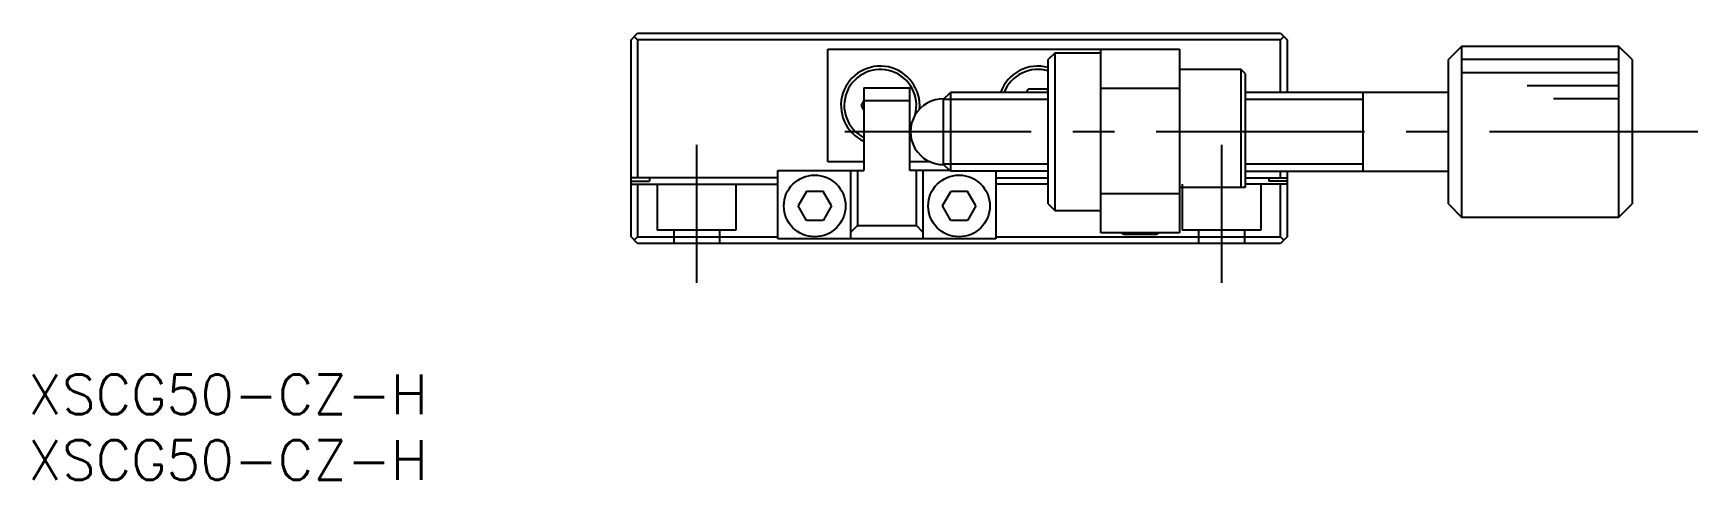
# Model space of a CAD drawing. Extents: x 0 to 280, y -8 to 192.
# Drawn here: x 0.4 to 127.2, y -8 to 26 of the extents above; entities that cross this region are included whole.
import ezdxf

# ---------------------------------------------------------------- set-up
doc = ezdxf.new("R2010")
doc.units = 0
doc.header["$LTSCALE"] = 0.5
doc.linetypes.add('CENTER', pattern=[50.8, 31.75, -6.35, 6.35, -6.35])
doc.linetypes.add('DASHED', pattern=[19.05, 12.7, -6.35])
for name, color, linetype in [('MSM_CENTER', 1, 'CENTER'), ('MSM_CONTINUOUS', 7, 'CONTINUOUS'), ('MSM_DASHED', 4, 'DASHED'), ('MSM_NARROW', 5, 'CONTINUOUS'), ('MSM_PART_NUMBER', 7, 'CONTINUOUS')]:
    doc.layers.add(name, color=color, linetype=linetype)
doc.styles.get("Standard").update_dxf_attribs({"font": 'txt.shx', "height": 3, "bigfont": 'bigfont.shx'})

# ---------------------------------------------------------------- blocks, each defined once
blk = doc.blocks.new('*U2')
at = {"layer": 'MSM_PART_NUMBER'}
blk.add_text('XSCG50-CZ-H', height=3, dxfattribs=at).set_placement((0, -3))
blk = doc.blocks.new('*U3')
at = {"layer": 'MSM_PART_NUMBER'}
blk.add_text('XSCG50-CZ-H', height=3, dxfattribs=at).set_placement((0, -8))

msp = doc.modelspace()

# ---------------------------------------------------------------- linework, layer by layer
at = {"layer": 'MSM_CENTER'}
for p, q in [((127.244929, 18.5), (62.244929, 18.5)), ((50.944929, 17.5), (50.944929, 7)), ((90.944929, 17.5), (90.944929, 7))]:
    msp.add_line(p, q, dxfattribs=at)
at = {"layer": 'MSM_CONTINUOUS'}
for p, q in [((45.944929, 25.5), (46.444929, 26)), ((45.944929, 10.5), (45.944929, 25.5)), ((46.194929, 25.75), (46.444929, 25.5)), ((46.444929, 26), (95.444929, 26)), ((95.444929, 25.5), (46.444929, 25.5)), ((46.444929, 25.5), (46.444929, 15)), ((95.444929, 26), (95.944929, 25.5)), ((95.444929, 25.5), (95.694929, 25.75)), ((95.444929, 21.5), (95.444929, 25.5)), ((95.944929, 25.5), (95.944929, 21.5)), ((60.944929, 16.2), (60.944929, 24.8)), ((60.944929, 24.8), (87.744929, 24.8)), ((78.244929, 24.5), (77.744929, 24)), ((78.244929, 24.5), (78.244929, 12.5)), ((81.744929, 24.5), (78.244929, 24.5)), ((81.744929, 10.8), (81.744929, 24.8)), ((87.744929, 24.8), (87.744929, 10.8)), ((109.244929, 25), (108.244929, 24)), ((109.244929, 25), (109.244929, 12)), ((121.244929, 25), (109.244929, 25)), ((121.244929, 12), (121.244929, 25)), ((122.244929, 24), (121.244929, 25)), ((77.744929, 13), (77.744929, 24)), ((92.444929, 23.25), (87.744929, 23.25)), ((92.444929, 14.25), (92.444929, 23.25)), ((92.744929, 22.95), (92.444929, 23.25)), ((92.744929, 22.95), (92.744929, 14.25)), ((108.244929, 13), (108.244929, 24)), ((122.244929, 24), (122.244929, 13)), ((63.694929, 21.85), (63.694929, 15.55)), ((63.694929, 21.85), (67.194929, 21.85)), ((67.194929, 15.55), (67.194929, 21.85)), ((76.078904, 21.5), (76.223242, 21.75)), ((77.666617, 21.75), (76.223242, 21.75)), ((77.744929, 21.614359), (77.666617, 21.75)), ((87.744929, 21.8), (81.744929, 21.8)), ((63.501554, 20.5), (63.694929, 20.834936)), ((63.694929, 20.165064), (63.501554, 20.5)), ((67.194929, 20.85), (63.694929, 20.85)), ((69.744929, 20.9585), (70.286429, 21.5)), ((69.744929, 20.9585), (69.744929, 16.0415)), ((70.286429, 21.5), (70.286429, 15.5)), ((77.74493, 21.5), (70.286429, 21.5)), ((108.244929, 21.5), (92.744929, 21.5)), ((101.744929, 15.499995), (101.744929, 21.500005)), ((57.144929, 10.35), (57.144929, 15.55)), ((57.144929, 15.55), (63.694929, 15.55)), ((63.694929, 16.2), (60.944929, 16.2)), ((62.694929, 10.35), (62.694929, 15.55)), ((63.194929, 15.55), (63.194929, 11.35)), ((68.765134, 16.2), (67.194929, 16.2)), ((70.236429, 15.55), (67.194929, 15.55)), ((67.694929, 11.35), (67.694929, 15.55)), ((68.194929, 15.55), (68.194929, 10.35)), ((70.286429, 15.5), (69.744929, 16.0415)), ((77.74493, 15.5), (70.286429, 15.5)), ((73.744929, 15.5), (73.744929, 10.35)), ((92.744929, 15.5), (108.244929, 15.5)), ((95.444929, 15), (95.444929, 15.5)), ((95.944929, 15.5), (95.944929, 10.5)), ((57.144929, 15), (45.944929, 15)), ((45.944929, 14.75), (47.344929, 14.75)), ((45.944929, 14.5), (57.144929, 14.5)), ((46.444929, 14.5), (46.444929, 10.5)), ((47.344929, 15), (47.344929, 14.75)), ((73.744929, 15), (77.744929, 15)), ((77.744929, 14.5), (73.744929, 14.5)), ((92.744929, 14.25), (87.744929, 14.25)), ((92.744929, 15), (95.944929, 15)), ((95.944929, 14.5), (92.744929, 14.5)), ((94.544929, 15), (94.544929, 14.75)), ((95.944929, 14.75), (94.544929, 14.75)), ((95.444929, 10.5), (95.444929, 14.5)), ((59.309844, 13.95), (58.674759, 12.85)), ((59.309844, 11.75), (58.674759, 12.85)), ((60.580015, 13.95), (59.309844, 13.95)), ((61.2151, 12.85), (60.580015, 13.95)), ((61.2151, 12.85), (60.580015, 11.75)), ((69.674759, 12.85), (70.309844, 13.95)), ((70.309844, 11.75), (69.674759, 12.85)), ((71.580015, 13.95), (70.309844, 13.95)), ((72.2151, 12.85), (71.580015, 13.95)), ((72.2151, 12.85), (71.580015, 11.75)), ((77.744929, 13), (78.244929, 12.5)), ((81.744929, 13.8), (87.744929, 13.8)), ((108.244929, 13), (109.244929, 12)), ((121.244929, 12), (122.244929, 13)), ((60.580015, 11.75), (59.309844, 11.75)), ((71.580015, 11.75), (70.309844, 11.75)), ((78.244929, 12.5), (81.744929, 12.5)), ((109.244929, 12), (121.244929, 12)), ((46.444929, 10), (45.944929, 10.5)), ((46.444929, 10.5), (46.194929, 10.25)), ((46.444929, 10.5), (57.144929, 10.5)), ((73.744929, 10.35), (57.144929, 10.35)), ((63.194929, 11.35), (62.694929, 10.85)), ((63.194929, 11.35), (67.694929, 11.35)), ((68.194929, 10.85), (67.694929, 11.35)), ((73.744929, 10.5), (95.444929, 10.5)), ((87.744929, 10.8), (81.744929, 10.8)), ((83.320214, 10.8), (83.494929, 10.712642)), ((83.494929, 10.712642), (85.994929, 10.712642)), ((85.994929, 10.712642), (86.169645, 10.8)), ((95.694929, 10.25), (95.444929, 10.5)), ((95.944929, 10.5), (95.444929, 10)), ((95.444929, 10), (46.444929, 10))]:
    msp.add_line(p, q, dxfattribs=at)
for centre in [(59.944929, 12.85), (70.944929, 12.85)]:
    msp.add_circle(centre, 2.35, dxfattribs=at)
for centre, radius, start, end in [((64.944929, 20.5), 3, 354.671098, 245.37568988), ((64.944929, 20.5), 2.75, 344.92334, 242.964308), ((76.944929, 20.5), 3, 74.53399, 160.52879403), ((76.944929, 20.5), 2.75, 73.08761, 158.676314), ((69.744929, 18.5), 2.5, 89.05661378, 270.94338622), ((64.944929, 20.5), 2.75, 324.903199, 329.83693), ((64.944929, 20.5), 3, 318.590378, 320.089172)]:
    msp.add_arc(centre, radius, start, end, dxfattribs=at)
at = {"layer": 'MSM_DASHED'}
for p, q in [((47.944929, 14.5), (47.944929, 11)), ((53.944929, 14.5), (53.944929, 11)), ((87.944929, 14.5), (87.944929, 11)), ((93.944929, 14.5), (93.944929, 11)), ((53.944929, 11), (47.944929, 11)), ((49.194929, 11), (49.194929, 10)), ((52.694929, 11), (52.694929, 10)), ((93.944929, 11), (87.944929, 11)), ((89.194929, 11), (89.194929, 10)), ((92.694929, 11), (92.694929, 10))]:
    msp.add_line(p, q, dxfattribs=at)
at = {"layer": 'MSM_NARROW'}
for p, q in [((121.244929, 24), (109.244929, 24)), ((121.244929, 23), (109.244929, 23)), ((121.244929, 22), (114.244929, 22)), ((77.74493, 20.9585), (69.744929, 20.9585)), ((101.744929, 20.9585), (92.74493, 20.9585)), ((121.244929, 21), (116.244929, 21)), ((77.74493, 16.0415), (69.744929, 16.0415)), ((101.744929, 16.0415), (92.74493, 16.0415))]:
    msp.add_line(p, q, dxfattribs=at)

# ---------------------------------------------------------------- block references
at = {"layer": 'MSM_CONTINUOUS'}
for name in ['*U2', '*U3']:
    msp.add_blockref(name, (0, 0), dxfattribs=at)

doc.saveas('drawing.dxf')
